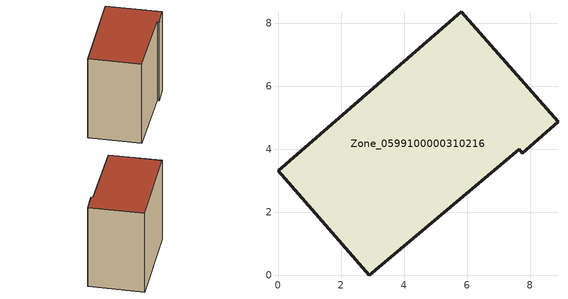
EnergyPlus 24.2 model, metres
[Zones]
Zone_0599100000310216
 floor ground (C_G): 0,3.31 5.82,8.36 8.88,4.87 7.74,3.87 7.65,3.99 2.89,0 z0
 wall outside (C_F): 5.82,8.36 0,3.31 2.89,0 7.65,3.99 7.74,3.87 8.88,4.87 5.82,8.36 z0:7.57
 roof outside (C_R): 8.88,4.87 5.82,8.36 0,3.31 2.89,0 7.65,3.99 7.74,3.87 z7.57
[BUILDING]
Pand.0599100000310216: North Axis=0; Terrain=City; Loads Convergence Tolerance Value=0.04; Temperature Convergence Tolerance Value=0.4; Solar Distribution=FullExterior; Maximum Number of Warmup Days=25; Minimum Number of Warmup Days=1
[Site:Location]
Rotterdam.The.Hague.AP_ZH_NLD Design_Conditions: Latitude=51.96; Longitude=4.45; Time Zone=1; Elevation=-4.5
[SITE:GROUNDTEMPERATURE:BUILDINGSURFACE]
18, 18, 18, 18, 18, 18, 18, 18, 18, 18, 18, 18
[MATERIAL] Thermal Absorptance=0.9; Solar Absorptance=0.7; Visible Absorptance=0.7
Name | Roughness | Thickness | Conductivity | Density | Specific Heat
G.TI.1946 | MediumSmooth | 0.15 | 1 | 540 | 1210
F.TI.1946 | Rough | 0.3 | 0.857143 | 1920 | 840
R.TI.1946 | MediumRough | 0.2 | 0.1 | 1500 | 1000
[CONSTRUCTION]
C_G: G.TI.1946
C_F: F.TI.1946
C_R: R.TI.1946
[ZONE]
Zone_0599100000310216: Type=1; Multiplier=1; Ceiling Height=Autocalculate; Volume=Autocalculate; Floor Area=autocalculate; Part of Total Floor Area=Yes
[ZONEINFILTRATION:DESIGNFLOWRATE]
Infil_Zone_0599100000310216: Zone or ZoneList or Space or SpaceList=Zone_0599100000310216; Schedule=AlwaysOn; Design Flow Rate Calculation Method=Flow/Area; Flow Rate per Floor Area=0.003; Constant Term Coefficient=1; Temperature Term Coefficient=0; Velocity Term Coefficient=0; Velocity Squared Term Coefficient=0
[HVACTEMPLATE:ZONE:IDEALLOADSAIRSYSTEM]
Zone_0599100000310216: Maximum Heating Supply Air Temperature=50; Minimum Cooling Supply Air Temperature=13; Maximum Heating Supply Air Humidity Ratio=0.0156; Minimum Cooling Supply Air Humidity Ratio=0.0077; Heating Limit=NoLimit; Cooling Limit=NoLimit; Dehumidification Control Type=ConstantSensibleHeatRatio; Cooling Sensible Heat Ratio=0.7; Dehumidification Setpoint=60; Humidification Control Type=None; Humidification Setpoint=30; Outdoor Air Method=None; Outdoor Air Flow Rate per Person=0.00944; Outdoor Air Flow Rate per Zone Floor Area=0; Outdoor Air Flow Rate per Zone=0; Demand Controlled Ventilation Type=None; Outdoor Air Economizer Type=NoEconomizer; Heat Recovery Type=None; Sensible Heat Recovery Effectiveness=0.7; Latent Heat Recovery Effectiveness=0.65
[ZONECONTROL:THERMOSTAT]
ThermostatControl_Zone_0599100000310216: Zone or ZoneList=Zone_0599100000310216; Control Type Schedule=DualSetpointControlType; Control 1=Thermostat_Zone_0599100000310216; Temperature Difference Between Cutout And Setpoint=0
[THERMOSTATSETPOINT:DUALSETPOINT]
Thermostat_Zone_0599100000310216: Heating Setpoint Temperature Schedule=HeatingSetpoint_Zone_0599100000310216; Cooling Setpoint Temperature Schedule=CoolingSetpoint_Zone_0599100000310216
[SCHEDULE:COMPACT]
HeatingSetpoint_Zone_0599100000310216: Through: 12/31, For: AllDays, Until: 24:00, 21
CoolingSetpoint_Zone_0599100000310216: Through: 12/31, For: AllDays, Until: 24:00, 24
DualSetpointControlType: Through: 12/31, For: AllDays, Until: 24:00, 4
AlwaysOn: Through: 12/31, For: AllDays, Until: 24:00, 1
